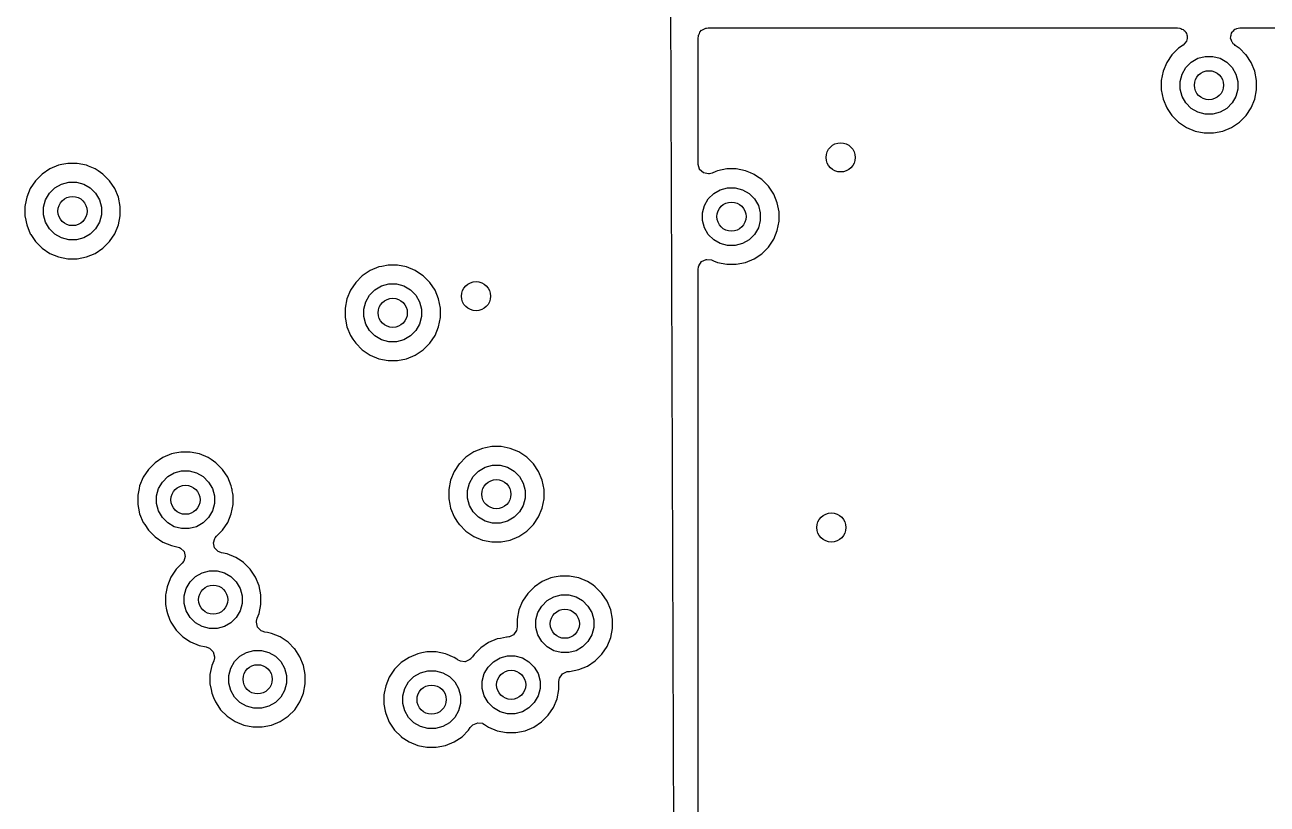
# Model space of a CAD drawing. Header units: inches. Extents: x 4.69 to 7.16, y -3.99 to -2.59.
# Drawn here: x 5.885 to 6.556, y -3.544 to -3.123 of the extents above; entities that cross this region are included whole.
import ezdxf

# ---------------------------------------------------------------- set-up
doc = ezdxf.new("R2010")
doc.units = ezdxf.units.IN
doc.header["$MEASUREMENT"] = 0
doc.layers.add('BLACK', color=250, linetype='CONTINUOUS')

msp = doc.modelspace()

# ---------------------------------------------------------------- linework, layer by layer
at = {"layer": 'BLACK', "linetype": 'CONTINUOUS'}
for p, q in [((6.234, -3.112), (6.23653, -3.783)), ((6.24976, -3.12808), (6.24996, -3.12739)), ((6.24996, -3.12739), (6.25089, -3.12633)), ((6.25089, -3.12633), (6.25094, -3.12628)), ((6.25089, -3.12633), (6.25089, -3.12633)), ((6.25094, -3.12628), (6.25314, -3.12518)), ((6.25314, -3.12518), (6.25344, -3.12511)), ((6.25344, -3.12511), (6.25449, -3.125)), ((6.25449, -3.125), (6.50795, -3.125)), ((6.50795, -3.125), (6.50935, -3.1252)), ((6.50935, -3.1252), (6.50978, -3.12533)), ((6.50978, -3.12533), (6.51038, -3.12571)), ((6.51038, -3.12571), (6.51106, -3.12592)), ((6.51106, -3.12592), (6.51153, -3.12645)), ((6.51153, -3.12645), (6.51213, -3.12684)), ((6.51213, -3.12684), (6.51243, -3.12749)), ((6.51243, -3.12749), (6.51289, -3.12803)), ((6.53717, -3.12787), (6.53762, -3.12736)), ((6.53762, -3.12736), (6.53778, -3.12694)), ((6.53778, -3.12694), (6.53841, -3.12649)), ((6.53841, -3.12649), (6.53903, -3.12579)), ((6.53903, -3.12579), (6.53912, -3.12574)), ((6.53912, -3.12574), (6.53963, -3.12559)), ((6.53963, -3.12559), (6.54004, -3.12529)), ((6.54004, -3.12529), (6.54086, -3.12524)), ((6.54086, -3.12524), (6.54172, -3.125)), ((6.54172, -3.125), (6.66533, -3.125)), ((6.249, -3.13067), (6.2492, -3.12928)), ((6.249, -3.19875), (6.249, -3.13067)), ((6.2492, -3.12928), (6.24927, -3.12903)), ((6.24927, -3.12903), (6.24938, -3.12868)), ((6.24938, -3.12868), (6.24976, -3.12808)), ((6.5111, -3.1343), (6.50857, -3.13598)), ((6.51286, -3.13223), (6.5111, -3.1343)), ((6.51289, -3.13215), (6.51286, -3.13223)), ((6.51289, -3.12803), (6.513, -3.12873)), ((6.51329, -3.13079), (6.51289, -3.13215)), ((6.51289, -3.13215), (6.51289, -3.13215)), ((6.51289, -3.13215), (6.51289, -3.13215)), ((6.513, -3.12873), (6.51329, -3.12938)), ((6.51329, -3.12938), (6.51319, -3.13009)), ((6.51319, -3.13009), (6.51329, -3.13079)), ((6.53672, -3.13063), (6.53684, -3.12987)), ((6.53725, -3.13185), (6.53672, -3.13063)), ((6.53678, -3.12955), (6.53698, -3.12903)), ((6.53684, -3.12987), (6.53678, -3.12955)), ((6.53698, -3.12903), (6.53717, -3.12787)), ((6.53734, -3.13229), (6.53725, -3.13185)), ((6.53755, -3.13269), (6.53734, -3.13229)), ((6.53767, -3.13282), (6.53755, -3.13269)), ((6.53784, -3.13319), (6.53767, -3.13282)), ((6.53813, -3.13354), (6.53784, -3.13319)), ((6.53839, -3.13383), (6.53813, -3.13354)), ((6.53879, -3.13405), (6.53839, -3.13383)), ((6.53918, -3.13448), (6.53879, -3.13405)), ((6.54141, -3.13598), (6.53918, -3.13448)), ((6.50498, -3.13957), (6.50216, -3.14379)), ((6.50499, -3.13957), (6.50498, -3.13957)), ((6.50498, -3.13957), (6.50498, -3.13957)), ((6.50857, -3.13599), (6.50499, -3.13957)), ((6.50857, -3.13598), (6.50857, -3.13599)), ((6.50857, -3.13599), (6.50857, -3.13599)), ((6.51897, -3.14145), (6.52294, -3.14039)), ((6.52294, -3.14039), (6.52706, -3.14039)), ((6.52706, -3.14039), (6.53103, -3.14145)), ((6.54143, -3.13598), (6.54141, -3.13598)), ((6.54143, -3.13599), (6.54143, -3.13598)), ((6.54501, -3.13957), (6.54143, -3.13599)), ((6.54143, -3.13599), (6.54143, -3.13599)), ((6.54143, -3.13599), (6.54143, -3.13599)), ((6.54502, -3.13957), (6.54501, -3.13957)), ((6.54501, -3.13957), (6.54501, -3.13957)), ((6.54501, -3.13957), (6.54501, -3.13957)), ((6.54784, -3.14379), (6.54502, -3.13957)), ((6.50216, -3.14379), (6.50022, -3.14848)), ((6.51045, -3.14997), (6.51251, -3.14641)), ((6.51251, -3.14641), (6.51541, -3.14351)), ((6.51541, -3.14351), (6.51897, -3.14145)), ((6.53103, -3.14145), (6.53459, -3.14351)), ((6.53459, -3.14351), (6.53749, -3.14641)), ((6.53749, -3.14641), (6.53955, -3.14997)), ((6.54978, -3.14848), (6.54784, -3.14379)), ((6.50022, -3.14848), (6.49923, -3.15346)), ((6.49923, -3.15346), (6.49923, -3.15854)), ((6.50939, -3.15394), (6.51045, -3.14997)), ((6.50939, -3.15806), (6.50939, -3.15394)), ((6.53955, -3.14997), (6.54061, -3.15394)), ((6.54061, -3.15394), (6.54061, -3.15806)), ((6.55077, -3.15346), (6.54978, -3.14848)), ((6.55077, -3.15854), (6.55077, -3.15346)), ((6.49923, -3.15854), (6.50022, -3.16352)), ((6.51045, -3.16203), (6.50939, -3.15806)), ((6.54061, -3.15806), (6.53955, -3.16203)), ((6.54978, -3.16352), (6.55077, -3.15854)), ((6.50022, -3.16352), (6.50022, -3.16352)), ((6.50022, -3.16352), (6.50216, -3.16821)), ((6.51251, -3.16559), (6.51045, -3.16203)), ((6.51541, -3.16849), (6.51251, -3.16559)), ((6.53749, -3.16559), (6.53459, -3.16849)), ((6.53955, -3.16203), (6.53749, -3.16559)), ((6.54784, -3.16821), (6.54978, -3.16352)), ((6.50216, -3.16821), (6.50274, -3.16907)), ((6.50274, -3.16907), (6.50274, -3.16907)), ((6.50274, -3.16907), (6.50274, -3.16907)), ((6.50274, -3.16907), (6.50498, -3.17243)), ((6.50498, -3.17243), (6.50498, -3.17243)), ((6.50498, -3.17243), (6.50499, -3.17243)), ((6.50499, -3.17243), (6.50499, -3.17243)), ((6.50499, -3.17243), (6.50857, -3.17601)), ((6.51897, -3.17055), (6.51541, -3.16849)), ((6.52294, -3.17161), (6.51897, -3.17055)), ((6.52706, -3.17161), (6.52294, -3.17161)), ((6.53103, -3.17055), (6.52706, -3.17161)), ((6.53459, -3.16849), (6.53103, -3.17055)), ((6.54143, -3.17602), (6.54502, -3.17243)), ((6.54502, -3.17243), (6.54784, -3.16821)), ((6.50857, -3.17601), (6.50857, -3.17601)), ((6.50857, -3.17601), (6.50857, -3.17601)), ((6.50857, -3.17601), (6.50857, -3.17602)), ((6.50857, -3.17602), (6.51279, -3.17884)), ((6.51279, -3.17884), (6.51748, -3.18078)), ((6.51748, -3.18078), (6.52246, -3.18177)), ((6.52754, -3.18177), (6.53252, -3.18078)), ((6.53252, -3.18078), (6.53721, -3.17884)), ((6.53721, -3.17884), (6.54143, -3.17602)), ((6.52246, -3.18177), (6.52246, -3.18177)), ((6.52246, -3.18177), (6.52754, -3.18177)), ((6.52754, -3.18177), (6.52754, -3.18177)), ((5.89879, -3.20116), (5.89457, -3.20399)), ((5.90348, -3.19922), (5.89879, -3.20116)), ((5.90517, -3.19889), (5.90348, -3.19922)), ((5.90348, -3.19922), (5.90348, -3.19922)), ((5.90348, -3.19922), (5.90348, -3.19922)), ((5.90846, -3.19823), (5.90517, -3.19889)), ((5.91354, -3.19823), (5.90846, -3.19823)), ((5.90846, -3.19823), (5.90846, -3.19823)), ((5.90846, -3.19823), (5.90846, -3.19823)), ((5.91852, -3.19922), (5.91354, -3.19823)), ((5.91354, -3.19823), (5.91354, -3.19823)), ((5.91354, -3.19823), (5.91354, -3.19823)), ((5.91967, -3.1997), (5.91852, -3.19922)), ((5.91852, -3.19922), (5.91852, -3.19922)), ((5.92321, -3.20116), (5.91967, -3.1997)), ((5.92479, -3.20222), (5.92321, -3.20116)), ((6.24969, -3.20128), (6.249, -3.19875)), ((6.2498, -3.20146), (6.24969, -3.20128)), ((6.25185, -3.20336), (6.2498, -3.20146)), ((6.2498, -3.20146), (6.2498, -3.20146)), ((6.26446, -3.20123), (6.25948, -3.20222)), ((6.26954, -3.20123), (6.26446, -3.20123)), ((6.26446, -3.20123), (6.26446, -3.20123)), ((6.26446, -3.20123), (6.26446, -3.20123)), ((6.27452, -3.20222), (6.26954, -3.20123)), ((6.26954, -3.20123), (6.26954, -3.20123)), ((6.26954, -3.20123), (6.26954, -3.20123)), ((5.89098, -3.20757), (5.88816, -3.21179)), ((5.89099, -3.20757), (5.89098, -3.20757)), ((5.89098, -3.20757), (5.89098, -3.20757)), ((5.89457, -3.20399), (5.89099, -3.20757)), ((5.89457, -3.20399), (5.89457, -3.20399)), ((5.89457, -3.20399), (5.89457, -3.20399)), ((5.90497, -3.20945), (5.90894, -3.20839)), ((5.90894, -3.20839), (5.91306, -3.20839)), ((5.91306, -3.20839), (5.91703, -3.20945)), ((5.92743, -3.20399), (5.92479, -3.20222)), ((5.92743, -3.20399), (5.92743, -3.20399)), ((5.93101, -3.20757), (5.92743, -3.20399)), ((5.92743, -3.20399), (5.92743, -3.20399)), ((5.92743, -3.20399), (5.92743, -3.20399)), ((5.93102, -3.20757), (5.93101, -3.20757)), ((5.93101, -3.20757), (5.93101, -3.20757)), ((5.93101, -3.20757), (5.93101, -3.20757)), ((5.93384, -3.21179), (5.93102, -3.20757)), ((6.2546, -3.20386), (6.25185, -3.20336)), ((6.25515, -3.2038), (6.2546, -3.20386)), ((6.25652, -3.20345), (6.25515, -3.2038)), ((6.25856, -3.20261), (6.25652, -3.20345)), ((6.25948, -3.20222), (6.25856, -3.20261)), ((6.25948, -3.20222), (6.25948, -3.20222)), ((6.25948, -3.20222), (6.25948, -3.20222)), ((6.27726, -3.20336), (6.27452, -3.20222)), ((6.27452, -3.20222), (6.27452, -3.20222)), ((6.27886, -3.20402), (6.27726, -3.20336)), ((6.27921, -3.20416), (6.27886, -3.20402)), ((6.2806, -3.2051), (6.27921, -3.20416)), ((6.28343, -3.20698), (6.2806, -3.2051)), ((6.2806, -3.2051), (6.2806, -3.2051)), ((6.28343, -3.20699), (6.28343, -3.20698)), ((6.28701, -3.21057), (6.28343, -3.20699)), ((6.28343, -3.20699), (6.28343, -3.20699)), ((6.28343, -3.20699), (6.28343, -3.20699)), ((5.88816, -3.21179), (5.88622, -3.21648)), ((5.89645, -3.21797), (5.89851, -3.21441)), ((5.89851, -3.21441), (5.90141, -3.21151)), ((5.90141, -3.21151), (5.90497, -3.20945)), ((5.91703, -3.20945), (5.92059, -3.21151)), ((5.92059, -3.21151), (5.92349, -3.21441)), ((5.92349, -3.21441), (5.92555, -3.21797)), ((5.93578, -3.21648), (5.93384, -3.21179)), ((6.25451, -3.21741), (6.25741, -3.21451)), ((6.25741, -3.21451), (6.26097, -3.21245)), ((6.26097, -3.21245), (6.26494, -3.21139)), ((6.26494, -3.21139), (6.26906, -3.21139)), ((6.26906, -3.21139), (6.27303, -3.21245)), ((6.27303, -3.21245), (6.27659, -3.21451)), ((6.27659, -3.21451), (6.27949, -3.21741)), ((6.28702, -3.21057), (6.28701, -3.21057)), ((6.28701, -3.21057), (6.28701, -3.21057)), ((6.28701, -3.21057), (6.28701, -3.21057)), ((6.28984, -3.21479), (6.28702, -3.21057)), ((6.29178, -3.21948), (6.28984, -3.21479)), ((5.88589, -3.21817), (5.88523, -3.22146)), ((5.88523, -3.22146), (5.88523, -3.22654)), ((5.88622, -3.21648), (5.88589, -3.21817)), ((5.88622, -3.21648), (5.88622, -3.21648)), ((5.88622, -3.21648), (5.88622, -3.21648)), ((5.89539, -3.22194), (5.89645, -3.21797)), ((5.92555, -3.21797), (5.92661, -3.22194)), ((5.93677, -3.22146), (5.93578, -3.21648)), ((5.93677, -3.22654), (5.93677, -3.22146)), ((6.25139, -3.22494), (6.25245, -3.22097)), ((6.25245, -3.22097), (6.25451, -3.21741)), ((6.27949, -3.21741), (6.28155, -3.22097)), ((6.28155, -3.22097), (6.28261, -3.22494)), ((6.29277, -3.22446), (6.29178, -3.21948)), ((5.88523, -3.22654), (5.88571, -3.22892)), ((5.89539, -3.22606), (5.89539, -3.22194)), ((5.89645, -3.23003), (5.89539, -3.22606)), ((5.92661, -3.22606), (5.92555, -3.23003)), ((5.92661, -3.22194), (5.92661, -3.22606)), ((5.93578, -3.23152), (5.93677, -3.22654)), ((6.25139, -3.22906), (6.25139, -3.22494)), ((6.28261, -3.22494), (6.28261, -3.22906)), ((6.29277, -3.22954), (6.29277, -3.22446)), ((5.88571, -3.22892), (5.88588, -3.22982)), ((5.88588, -3.22982), (5.88622, -3.23152)), ((5.88622, -3.23152), (5.88622, -3.23152)), ((5.88622, -3.23152), (5.88622, -3.23152)), ((5.88622, -3.23152), (5.88816, -3.23621)), ((5.89851, -3.23359), (5.89645, -3.23003)), ((5.90141, -3.23649), (5.89851, -3.23359)), ((5.92349, -3.23359), (5.92059, -3.23649)), ((5.92555, -3.23003), (5.92349, -3.23359)), ((5.93384, -3.23621), (5.93578, -3.23152)), ((6.25245, -3.23303), (6.25139, -3.22906)), ((6.25451, -3.23659), (6.25245, -3.23303)), ((6.28155, -3.23303), (6.27949, -3.23659)), ((6.28261, -3.22906), (6.28155, -3.23303)), ((6.28984, -3.23921), (6.29178, -3.23452)), ((6.29178, -3.23452), (6.29277, -3.22954)), ((5.88816, -3.23621), (5.88841, -3.23658)), ((5.88841, -3.23658), (5.88889, -3.23729)), ((5.88889, -3.23729), (5.88889, -3.23729)), ((5.88889, -3.23729), (5.88889, -3.23729)), ((5.88889, -3.23729), (5.89098, -3.24043)), ((5.89098, -3.24043), (5.89098, -3.24043)), ((5.89098, -3.24043), (5.89099, -3.24043)), ((5.89099, -3.24043), (5.89099, -3.24043)), ((5.89099, -3.24043), (5.89457, -3.24401)), ((5.90497, -3.23855), (5.90141, -3.23649)), ((5.90894, -3.23961), (5.90497, -3.23855)), ((5.91306, -3.23961), (5.90894, -3.23961)), ((5.91703, -3.23855), (5.91306, -3.23961)), ((5.92059, -3.23649), (5.91703, -3.23855)), ((5.92743, -3.24402), (5.93102, -3.24043)), ((5.93102, -3.24043), (5.93384, -3.23621)), ((6.25741, -3.23949), (6.25451, -3.23659)), ((6.26097, -3.24155), (6.25741, -3.23949)), ((6.26494, -3.24261), (6.26097, -3.24155)), ((6.27303, -3.24155), (6.26906, -3.24261)), ((6.27659, -3.23949), (6.27303, -3.24155)), ((6.27949, -3.23659), (6.27659, -3.23949)), ((6.28702, -3.24343), (6.28984, -3.23921)), ((5.89457, -3.24401), (5.89457, -3.24401)), ((5.89457, -3.24401), (5.89457, -3.24401)), ((5.89457, -3.24401), (5.89457, -3.24402)), ((5.89457, -3.24402), (5.89879, -3.24684)), ((5.89879, -3.24684), (5.90348, -3.24878)), ((5.91852, -3.24878), (5.92321, -3.24684)), ((5.92321, -3.24684), (5.92743, -3.24402)), ((6.26906, -3.24261), (6.26494, -3.24261)), ((6.27921, -3.24984), (6.28343, -3.24702)), ((6.28343, -3.24702), (6.28702, -3.24343)), ((5.90348, -3.24878), (5.90846, -3.24977)), ((5.90846, -3.24977), (5.90846, -3.24977)), ((5.90846, -3.24977), (5.91354, -3.24977)), ((5.91354, -3.24977), (5.91852, -3.24878)), ((5.91354, -3.24977), (5.91354, -3.24977)), ((6.07648, -3.25422), (6.07179, -3.25616)), ((6.07817, -3.25389), (6.07648, -3.25422)), ((6.07648, -3.25422), (6.07648, -3.25422)), ((6.07648, -3.25422), (6.07648, -3.25422)), ((6.08146, -3.25323), (6.07817, -3.25389)), ((6.08654, -3.25323), (6.08146, -3.25323)), ((6.08146, -3.25323), (6.08146, -3.25323)), ((6.08146, -3.25323), (6.08146, -3.25323)), ((6.09152, -3.25422), (6.08654, -3.25323)), ((6.08654, -3.25323), (6.08654, -3.25323)), ((6.08654, -3.25323), (6.08654, -3.25323)), ((6.09621, -3.25616), (6.09152, -3.25422)), ((6.09152, -3.25422), (6.09152, -3.25422)), ((6.09152, -3.25422), (6.09152, -3.25422)), ((6.249, -3.25557), (6.2492, -3.25417)), ((6.2492, -3.25417), (6.24936, -3.25364)), ((6.24936, -3.25364), (6.25087, -3.25129)), ((6.25087, -3.25129), (6.25341, -3.25013)), ((6.25341, -3.25013), (6.25362, -3.2501)), ((6.25362, -3.2501), (6.25622, -3.25043)), ((6.25622, -3.25043), (6.25726, -3.25086)), ((6.25726, -3.25086), (6.25948, -3.25178)), ((6.25948, -3.25178), (6.26446, -3.25277)), ((6.26446, -3.25277), (6.26446, -3.25277)), ((6.26446, -3.25277), (6.26954, -3.25277)), ((6.26954, -3.25277), (6.27452, -3.25178)), ((6.26954, -3.25277), (6.26954, -3.25277)), ((6.27452, -3.25178), (6.27921, -3.24984)), ((6.06757, -3.25899), (6.06399, -3.26257)), ((6.07179, -3.25616), (6.06757, -3.25899)), ((6.06757, -3.25899), (6.06757, -3.25899)), ((6.06757, -3.25899), (6.06757, -3.25899)), ((6.09903, -3.25805), (6.09621, -3.25616)), ((6.10043, -3.25899), (6.09903, -3.25805)), ((6.10043, -3.25899), (6.10043, -3.25899)), ((6.10401, -3.26257), (6.10043, -3.25899)), ((6.10043, -3.25899), (6.10043, -3.25899)), ((6.10043, -3.25899), (6.10043, -3.25899)), ((6.249, -3.75451), (6.249, -3.25557)), ((6.06116, -3.26679), (6.05922, -3.27148)), ((6.06398, -3.26257), (6.06116, -3.26679)), ((6.06399, -3.26257), (6.06398, -3.26257)), ((6.06399, -3.26257), (6.06399, -3.26257)), ((6.07151, -3.26941), (6.07441, -3.26651)), ((6.07441, -3.26651), (6.07797, -3.26445)), ((6.07797, -3.26445), (6.08194, -3.26339)), ((6.08194, -3.26339), (6.08606, -3.26339)), ((6.08606, -3.26339), (6.09003, -3.26445)), ((6.09003, -3.26445), (6.09359, -3.26651)), ((6.09359, -3.26651), (6.09649, -3.26941)), ((6.10402, -3.26257), (6.10401, -3.26257)), ((6.10401, -3.26257), (6.10401, -3.26257)), ((6.10401, -3.26257), (6.10401, -3.26257)), ((6.10684, -3.26679), (6.10402, -3.26257)), ((6.10878, -3.27148), (6.10684, -3.26679)), ((6.05922, -3.27148), (6.05823, -3.27646)), ((6.06839, -3.27694), (6.06945, -3.27297)), ((6.06945, -3.27297), (6.07151, -3.26941)), ((6.09649, -3.26941), (6.09855, -3.27297)), ((6.09855, -3.27297), (6.09961, -3.27694)), ((6.10977, -3.27646), (6.10878, -3.27148)), ((6.05823, -3.27646), (6.05823, -3.28154)), ((6.05823, -3.28154), (6.05841, -3.28241)), ((6.06839, -3.28106), (6.06839, -3.27694)), ((6.06945, -3.28503), (6.06839, -3.28106)), ((6.09961, -3.28106), (6.09855, -3.28503)), ((6.09961, -3.27694), (6.09961, -3.28106)), ((6.10878, -3.28652), (6.10977, -3.28154)), ((6.10977, -3.28154), (6.10977, -3.27646)), ((6.05841, -3.28241), (6.05922, -3.28652)), ((6.05922, -3.28652), (6.06116, -3.29121)), ((6.07151, -3.28859), (6.06945, -3.28503)), ((6.07441, -3.29149), (6.07151, -3.28859)), ((6.09649, -3.28859), (6.09359, -3.29149)), ((6.09855, -3.28503), (6.09649, -3.28859)), ((6.10684, -3.29121), (6.10878, -3.28652)), ((6.06116, -3.29121), (6.06252, -3.29323)), ((6.06252, -3.29323), (6.06398, -3.29543)), ((6.06398, -3.29543), (6.06399, -3.29543)), ((6.06399, -3.29543), (6.06399, -3.29543)), ((6.06399, -3.29543), (6.06399, -3.29543)), ((6.06399, -3.29543), (6.06757, -3.29901)), ((6.07797, -3.29355), (6.07441, -3.29149)), ((6.08194, -3.29461), (6.07797, -3.29355)), ((6.08606, -3.29461), (6.08194, -3.29461)), ((6.09003, -3.29355), (6.08606, -3.29461)), ((6.09359, -3.29149), (6.09003, -3.29355)), ((6.10043, -3.29902), (6.10402, -3.29543)), ((6.10402, -3.29543), (6.10684, -3.29121)), ((6.06757, -3.29901), (6.06757, -3.29901)), ((6.06757, -3.29901), (6.06757, -3.29901)), ((6.06757, -3.29901), (6.06757, -3.29902)), ((6.06757, -3.29902), (6.07179, -3.30184)), ((6.07179, -3.30184), (6.07648, -3.30378)), ((6.09152, -3.30378), (6.09621, -3.30184)), ((6.09621, -3.30184), (6.10043, -3.29902)), ((6.07648, -3.30378), (6.08146, -3.30477)), ((6.08146, -3.30477), (6.08146, -3.30477)), ((6.08146, -3.30477), (6.08654, -3.30477)), ((6.08654, -3.30477), (6.09152, -3.30378)), ((6.08654, -3.30477), (6.08654, -3.30477)), ((5.9645, -3.35522), (5.95981, -3.35716)), ((5.96618, -3.35489), (5.9645, -3.35522)), ((5.9645, -3.35522), (5.9645, -3.35522)), ((5.9645, -3.35522), (5.9645, -3.35522)), ((5.96947, -3.35423), (5.96618, -3.35489)), ((5.97455, -3.35423), (5.96947, -3.35423)), ((5.96947, -3.35423), (5.96947, -3.35423)), ((5.96947, -3.35423), (5.96947, -3.35423)), ((5.97953, -3.35522), (5.97455, -3.35423)), ((5.97455, -3.35423), (5.97455, -3.35423)), ((5.97455, -3.35423), (5.97455, -3.35423)), ((5.98422, -3.35716), (5.97953, -3.35522)), ((5.97953, -3.35522), (5.97953, -3.35522)), ((5.97953, -3.35522), (5.97953, -3.35522)), ((6.12779, -3.35417), (6.12357, -3.35699)), ((6.13248, -3.35222), (6.12779, -3.35417)), ((6.13417, -3.35189), (6.13248, -3.35222)), ((6.13248, -3.35222), (6.13248, -3.35222)), ((6.13248, -3.35222), (6.13248, -3.35222)), ((6.13746, -3.35123), (6.13417, -3.35189)), ((6.14254, -3.35123), (6.13746, -3.35123)), ((6.13746, -3.35123), (6.13746, -3.35123)), ((6.13746, -3.35123), (6.13746, -3.35123)), ((6.14752, -3.35222), (6.14254, -3.35123)), ((6.14254, -3.35123), (6.14254, -3.35123)), ((6.14254, -3.35123), (6.14254, -3.35123)), ((6.15221, -3.35417), (6.14752, -3.35222)), ((6.14752, -3.35222), (6.14752, -3.35222)), ((6.14752, -3.35222), (6.14752, -3.35222)), ((6.15379, -3.35522), (6.15221, -3.35417)), ((6.15643, -3.35699), (6.15379, -3.35522)), ((5.95558, -3.35999), (5.952, -3.36357)), ((5.95559, -3.35999), (5.95558, -3.35999)), ((5.95981, -3.35716), (5.95559, -3.35999)), ((5.95559, -3.35999), (5.95559, -3.35999)), ((5.9859, -3.35829), (5.98422, -3.35716)), ((5.98844, -3.35999), (5.9859, -3.35829)), ((5.98844, -3.35999), (5.98844, -3.35999)), ((5.99203, -3.36357), (5.98844, -3.35999)), ((5.98844, -3.35999), (5.98844, -3.35999)), ((5.98844, -3.35999), (5.98844, -3.35999)), ((6.11998, -3.36057), (6.11716, -3.36479)), ((6.11999, -3.36057), (6.11998, -3.36057)), ((6.11998, -3.36057), (6.11998, -3.36057)), ((6.12357, -3.35699), (6.11999, -3.36057)), ((6.12357, -3.35699), (6.12357, -3.35699)), ((6.12357, -3.35699), (6.12357, -3.35699)), ((6.13041, -3.36451), (6.13397, -3.36245)), ((6.13397, -3.36245), (6.13794, -3.36139)), ((6.13794, -3.36139), (6.14206, -3.36139)), ((6.14206, -3.36139), (6.14603, -3.36245)), ((6.14603, -3.36245), (6.14959, -3.36451)), ((6.15643, -3.35699), (6.15643, -3.35699)), ((6.16001, -3.36057), (6.15643, -3.35699)), ((6.15643, -3.35699), (6.15643, -3.35699)), ((6.15643, -3.35699), (6.15643, -3.35699)), ((6.16002, -3.36057), (6.16001, -3.36057)), ((6.16001, -3.36057), (6.16001, -3.36057)), ((6.16001, -3.36057), (6.16001, -3.36057)), ((6.16284, -3.36479), (6.16002, -3.36057)), ((5.94918, -3.36779), (5.94723, -3.37248)), ((5.952, -3.36357), (5.94918, -3.36779)), ((5.952, -3.36357), (5.952, -3.36357)), ((5.952, -3.36357), (5.952, -3.36357)), ((5.95952, -3.37041), (5.96242, -3.36751)), ((5.96242, -3.36751), (5.96599, -3.36545)), ((5.96599, -3.36545), (5.96996, -3.36439)), ((5.96996, -3.36439), (5.97407, -3.36439)), ((5.97407, -3.36439), (5.97804, -3.36545)), ((5.97804, -3.36545), (5.9816, -3.36751)), ((5.9816, -3.36751), (5.98451, -3.37041)), ((5.99485, -3.36779), (5.99203, -3.36357)), ((5.99203, -3.36357), (5.99203, -3.36357)), ((5.99203, -3.36357), (5.99203, -3.36357)), ((5.99203, -3.36357), (5.99203, -3.36357)), ((5.99679, -3.37248), (5.99485, -3.36779)), ((6.11522, -3.36948), (6.11423, -3.37446)), ((6.11716, -3.36479), (6.11522, -3.36948)), ((6.12545, -3.37097), (6.12751, -3.36741)), ((6.12751, -3.36741), (6.13041, -3.36451)), ((6.14959, -3.36451), (6.15249, -3.36741)), ((6.15249, -3.36741), (6.15455, -3.37097)), ((6.16478, -3.36948), (6.16284, -3.36479)), ((6.16577, -3.37446), (6.16478, -3.36948)), ((5.94693, -3.374), (5.94624, -3.37746)), ((5.94723, -3.37248), (5.94693, -3.374)), ((5.94723, -3.37248), (5.94723, -3.37248)), ((5.94723, -3.37248), (5.94723, -3.37248)), ((5.9564, -3.37794), (5.95746, -3.37397)), ((5.95746, -3.37397), (5.95952, -3.37041)), ((5.98451, -3.37041), (5.98656, -3.37397)), ((5.98656, -3.37397), (5.98763, -3.37794)), ((5.99709, -3.374), (5.99679, -3.37248)), ((5.99718, -3.37446), (5.99709, -3.374)), ((5.9972, -3.37455), (5.99718, -3.37446)), ((5.99729, -3.37498), (5.9972, -3.37455)), ((5.9972, -3.37455), (5.9972, -3.37455)), ((5.99729, -3.37499), (5.99729, -3.37498)), ((5.99733, -3.37519), (5.99729, -3.37499)), ((5.99762, -3.37665), (5.99733, -3.37519)), ((5.99733, -3.37519), (5.99733, -3.37519)), ((6.11423, -3.37446), (6.11423, -3.37954)), ((6.12439, -3.37494), (6.12545, -3.37097)), ((6.12439, -3.37906), (6.12439, -3.37494)), ((6.15455, -3.37097), (6.15561, -3.37494)), ((6.15561, -3.37494), (6.15561, -3.37906)), ((6.16577, -3.37954), (6.16577, -3.37446)), ((5.94624, -3.37746), (5.94624, -3.38254)), ((5.94624, -3.38254), (5.94664, -3.38452)), ((5.9564, -3.38206), (5.9564, -3.37794)), ((5.95746, -3.38603), (5.9564, -3.38206)), ((5.98763, -3.38206), (5.98656, -3.38603)), ((5.98763, -3.37794), (5.98763, -3.38206)), ((5.99679, -3.38752), (5.99778, -3.38254)), ((5.99778, -3.37746), (5.99762, -3.37665)), ((5.99778, -3.38254), (5.99778, -3.37746)), ((6.11423, -3.37954), (6.1148, -3.38241)), ((6.1148, -3.38241), (6.11502, -3.38348)), ((6.12545, -3.38303), (6.12439, -3.37906)), ((6.15561, -3.37906), (6.15455, -3.38303)), ((6.16478, -3.38452), (6.16577, -3.37954)), ((5.94664, -3.38452), (5.94723, -3.38752)), ((5.94723, -3.38752), (5.94918, -3.39221)), ((5.95952, -3.38959), (5.95746, -3.38603)), ((5.96242, -3.39249), (5.95952, -3.38959)), ((5.98451, -3.38959), (5.9816, -3.39249)), ((5.98656, -3.38603), (5.98451, -3.38959)), ((5.99485, -3.39221), (5.99679, -3.38752)), ((6.11502, -3.38348), (6.11522, -3.38452)), ((6.11522, -3.38452), (6.11522, -3.38452)), ((6.11522, -3.38452), (6.11522, -3.38452)), ((6.11522, -3.38452), (6.11716, -3.38921)), ((6.11716, -3.38921), (6.1187, -3.3915)), ((6.12751, -3.38659), (6.12545, -3.38303)), ((6.13041, -3.38949), (6.12751, -3.38659)), ((6.13397, -3.39155), (6.13041, -3.38949)), ((6.14959, -3.38949), (6.14603, -3.39155)), ((6.15249, -3.38659), (6.14959, -3.38949)), ((6.15455, -3.38303), (6.15249, -3.38659)), ((6.16002, -3.39343), (6.16284, -3.38921)), ((6.16284, -3.38921), (6.16478, -3.38452)), ((5.94918, -3.39221), (5.94999, -3.39343)), ((5.94999, -3.39343), (5.952, -3.39643)), ((5.96599, -3.39455), (5.96242, -3.39249)), ((5.96996, -3.39561), (5.96599, -3.39455)), ((5.97407, -3.39561), (5.96996, -3.39561)), ((5.97804, -3.39455), (5.97407, -3.39561)), ((5.9816, -3.39249), (5.97804, -3.39455)), ((5.99203, -3.39643), (5.99485, -3.39221)), ((6.1187, -3.3915), (6.11998, -3.39343)), ((6.11998, -3.39343), (6.11998, -3.39343)), ((6.11998, -3.39343), (6.11999, -3.39343)), ((6.11999, -3.39343), (6.12357, -3.39701)), ((6.13794, -3.39261), (6.13397, -3.39155)), ((6.14206, -3.39261), (6.13794, -3.39261)), ((6.14603, -3.39155), (6.14206, -3.39261)), ((6.15643, -3.39702), (6.16002, -3.39343)), ((5.952, -3.39643), (5.952, -3.39643)), ((5.952, -3.39643), (5.952, -3.39643)), ((5.952, -3.39643), (5.952, -3.39643)), ((5.952, -3.39643), (5.95558, -3.40001)), ((5.95558, -3.40001), (5.95559, -3.40001)), ((5.95559, -3.40001), (5.95559, -3.40001)), ((5.95559, -3.40001), (5.95559, -3.40002)), ((5.95559, -3.40002), (5.95981, -3.40284)), ((5.95981, -3.40284), (5.9645, -3.40478)), ((5.9871, -3.40325), (5.98786, -3.40087)), ((5.98786, -3.40087), (5.98803, -3.40059)), ((5.98803, -3.40059), (5.98872, -3.39973)), ((5.98872, -3.39973), (5.99203, -3.39643)), ((6.12357, -3.39701), (6.12357, -3.39701)), ((6.12357, -3.39701), (6.12357, -3.39701)), ((6.12357, -3.39701), (6.12357, -3.39702)), ((6.12357, -3.39702), (6.12779, -3.39984)), ((6.12779, -3.39984), (6.13248, -3.40178)), ((6.13248, -3.40178), (6.13746, -3.40277)), ((6.13746, -3.40277), (6.13746, -3.40277)), ((6.13746, -3.40277), (6.14254, -3.40277)), ((6.14254, -3.40277), (6.14752, -3.40178)), ((6.14254, -3.40277), (6.14254, -3.40277)), ((6.14752, -3.40178), (6.15221, -3.39984)), ((6.15221, -3.39984), (6.15643, -3.39702)), ((5.9645, -3.40478), (5.96744, -3.40536)), ((5.96744, -3.40536), (5.96878, -3.40583)), ((5.96878, -3.40583), (5.96926, -3.40609)), ((5.96926, -3.40609), (5.97127, -3.40803)), ((5.97127, -3.40803), (5.97191, -3.41075)), ((5.98774, -3.40597), (5.9871, -3.40325)), ((5.98975, -3.40791), (5.98774, -3.40597)), ((5.99024, -3.40817), (5.98975, -3.40791)), ((5.99157, -3.40864), (5.99024, -3.40817)), ((5.99452, -3.40922), (5.99157, -3.40864)), ((5.99157, -3.40864), (5.99157, -3.40864)), ((5.99157, -3.40864), (5.99157, -3.40864)), ((5.99157, -3.40864), (5.99157, -3.40864)), ((5.99453, -3.40923), (5.99452, -3.40922)), ((5.99452, -3.40922), (5.99452, -3.40922)), ((5.99921, -3.41116), (5.99453, -3.40923)), ((5.97029, -3.41427), (5.96698, -3.41757)), ((5.97098, -3.41341), (5.97029, -3.41427)), ((5.97116, -3.41313), (5.97098, -3.41341)), ((5.97191, -3.41075), (5.97116, -3.41313)), ((6.00203, -3.41305), (5.99921, -3.41116)), ((6.00343, -3.41398), (6.00203, -3.41305)), ((6.00343, -3.41399), (6.00343, -3.41398)), ((6.00701, -3.41757), (6.00343, -3.41399)), ((6.00343, -3.41399), (6.00343, -3.41399)), ((6.00343, -3.41399), (6.00343, -3.41399)), ((5.96416, -3.42179), (5.96222, -3.42648)), ((5.96698, -3.41757), (5.96416, -3.42179)), ((5.97451, -3.42441), (5.97741, -3.42151)), ((5.97741, -3.42151), (5.98097, -3.41945)), ((5.98097, -3.41945), (5.98494, -3.41839)), ((5.98494, -3.41839), (5.98906, -3.41839)), ((5.98906, -3.41839), (5.99303, -3.41945)), ((5.99303, -3.41945), (5.99659, -3.42151)), ((5.99659, -3.42151), (5.99949, -3.42441)), ((6.00702, -3.41757), (6.00701, -3.41757)), ((6.00701, -3.41757), (6.00701, -3.41757)), ((6.00701, -3.41757), (6.00701, -3.41757)), ((6.00984, -3.42179), (6.00702, -3.41757)), ((6.01178, -3.42648), (6.00984, -3.42179)), ((6.16948, -3.42222), (6.16479, -3.42416)), ((6.17117, -3.42189), (6.16948, -3.42222)), ((6.16948, -3.42222), (6.16948, -3.42222)), ((6.16948, -3.42222), (6.16948, -3.42222)), ((6.17446, -3.42123), (6.17117, -3.42189)), ((6.17954, -3.42123), (6.17446, -3.42123)), ((6.17446, -3.42123), (6.17446, -3.42123)), ((6.17446, -3.42123), (6.17446, -3.42123)), ((6.18236, -3.42179), (6.17954, -3.42123)), ((6.17954, -3.42123), (6.17954, -3.42123)), ((6.17954, -3.42123), (6.17954, -3.42123)), ((6.18452, -3.42222), (6.18236, -3.42179)), ((6.18236, -3.42179), (6.18236, -3.42179)), ((6.18921, -3.42416), (6.18452, -3.42222)), ((5.96212, -3.42699), (5.96141, -3.43057)), ((5.96222, -3.42648), (5.96212, -3.42699)), ((5.96222, -3.42648), (5.96222, -3.42648)), ((5.96222, -3.42648), (5.96222, -3.42648)), ((5.97139, -3.43194), (5.97245, -3.42797)), ((5.97245, -3.42797), (5.97451, -3.42441)), ((5.99949, -3.42441), (6.00155, -3.42797)), ((6.00155, -3.42797), (6.00261, -3.43194)), ((6.01277, -3.43146), (6.01178, -3.42648)), ((6.16057, -3.42699), (6.15699, -3.43057)), ((6.16479, -3.42416), (6.16057, -3.42699)), ((6.16057, -3.42699), (6.16057, -3.42699)), ((6.16057, -3.42699), (6.16057, -3.42699)), ((6.19203, -3.42605), (6.18921, -3.42416)), ((6.19343, -3.42699), (6.19203, -3.42605)), ((6.19343, -3.42699), (6.19343, -3.42699)), ((6.19701, -3.43057), (6.19343, -3.42699)), ((6.19343, -3.42699), (6.19343, -3.42699)), ((6.19343, -3.42699), (6.19343, -3.42699)), ((5.96141, -3.43057), (5.96123, -3.43146)), ((5.96123, -3.43146), (5.96123, -3.43654)), ((5.96123, -3.43654), (5.96182, -3.43948)), ((5.97139, -3.43606), (5.97139, -3.43194)), ((5.97245, -3.44003), (5.97139, -3.43606)), ((6.00261, -3.43606), (6.00155, -3.44003)), ((6.00261, -3.43194), (6.00261, -3.43606)), ((6.01178, -3.44152), (6.01277, -3.43654)), ((6.01277, -3.43654), (6.01277, -3.43146)), ((6.15416, -3.43479), (6.15222, -3.43948)), ((6.15698, -3.43057), (6.15416, -3.43479)), ((6.15699, -3.43057), (6.15698, -3.43057)), ((6.15698, -3.43057), (6.15698, -3.43057)), ((6.16451, -3.43741), (6.16741, -3.43451)), ((6.16741, -3.43451), (6.17097, -3.43245)), ((6.17097, -3.43245), (6.17494, -3.43139)), ((6.17494, -3.43139), (6.17906, -3.43139)), ((6.17906, -3.43139), (6.18303, -3.43245)), ((6.18303, -3.43245), (6.18659, -3.43451)), ((6.18659, -3.43451), (6.18949, -3.43741)), ((6.19702, -3.43057), (6.19701, -3.43057)), ((6.19701, -3.43057), (6.19701, -3.43057)), ((6.19701, -3.43057), (6.19701, -3.43057)), ((6.19984, -3.43479), (6.19702, -3.43057)), ((6.20178, -3.43948), (6.19984, -3.43479)), ((5.96182, -3.43948), (5.96222, -3.44152)), ((5.96222, -3.44152), (5.96344, -3.44446)), ((5.97451, -3.44359), (5.97245, -3.44003)), ((6.00155, -3.44003), (5.99949, -3.44359)), ((6.01074, -3.44403), (6.01178, -3.44152)), ((6.15222, -3.43948), (6.15123, -3.44446)), ((6.16139, -3.44494), (6.16245, -3.44097)), ((6.16245, -3.44097), (6.16451, -3.43741)), ((6.18949, -3.43741), (6.19155, -3.44097)), ((6.19155, -3.44097), (6.19261, -3.44494)), ((6.20277, -3.44446), (6.20178, -3.43948)), ((5.96344, -3.44446), (5.96416, -3.44621)), ((5.96416, -3.44621), (5.96481, -3.44716)), ((5.96481, -3.44716), (5.96481, -3.44716)), ((5.96481, -3.44716), (5.96481, -3.44716)), ((5.96481, -3.44716), (5.96698, -3.45043)), ((5.97741, -3.44649), (5.97451, -3.44359)), ((5.98097, -3.44855), (5.97741, -3.44649)), ((5.98494, -3.44961), (5.98097, -3.44855)), ((5.98906, -3.44961), (5.98494, -3.44961)), ((5.99303, -3.44855), (5.98906, -3.44961)), ((5.99659, -3.44649), (5.99303, -3.44855)), ((5.99949, -3.44359), (5.99659, -3.44649)), ((6.01034, -3.4461), (6.01037, -3.44566)), ((6.01099, -3.44882), (6.01034, -3.4461)), ((6.01037, -3.44566), (6.01074, -3.44403)), ((6.013, -3.45076), (6.01099, -3.44882)), ((6.15103, -3.44996), (6.15086, -3.45056)), ((6.15123, -3.44856), (6.15103, -3.44996)), ((6.15123, -3.44446), (6.15123, -3.44856)), ((6.15123, -3.44856), (6.15123, -3.44856)), ((6.15123, -3.44856), (6.15123, -3.44856)), ((6.16139, -3.44906), (6.16139, -3.44494)), ((6.16245, -3.45303), (6.16139, -3.44906)), ((6.19261, -3.44906), (6.19155, -3.45303)), ((6.19261, -3.44494), (6.19261, -3.44906)), ((6.20178, -3.45452), (6.20277, -3.44954)), ((6.20277, -3.44954), (6.20277, -3.44446)), ((5.96698, -3.45043), (5.96699, -3.45043)), ((5.96699, -3.45043), (5.96699, -3.45043)), ((5.96699, -3.45043), (5.96699, -3.45043)), ((5.96699, -3.45043), (5.97057, -3.45401)), ((5.97057, -3.45401), (5.97057, -3.45401)), ((5.97057, -3.45401), (5.97057, -3.45401)), ((5.97057, -3.45401), (5.97057, -3.45402)), ((5.97057, -3.45402), (5.97479, -3.45684)), ((6.01349, -3.45102), (6.013, -3.45076)), ((6.01482, -3.45149), (6.01349, -3.45102)), ((6.01626, -3.45177), (6.01482, -3.45149)), ((6.01852, -3.45222), (6.01626, -3.45177)), ((6.02321, -3.45416), (6.01852, -3.45222)), ((6.02479, -3.45522), (6.02321, -3.45416)), ((6.02743, -3.45698), (6.02479, -3.45522)), ((6.14048, -3.45522), (6.13579, -3.45716)), ((6.14217, -3.45489), (6.14048, -3.45522)), ((6.14048, -3.45522), (6.14048, -3.45522)), ((6.14048, -3.45522), (6.14048, -3.45522)), ((6.14546, -3.45423), (6.14217, -3.45489)), ((6.14574, -3.45423), (6.14546, -3.45423)), ((6.14679, -3.45412), (6.14574, -3.45423)), ((6.1471, -3.45405), (6.14679, -3.45412)), ((6.14929, -3.45296), (6.1471, -3.45405)), ((6.14934, -3.45291), (6.14929, -3.45296)), ((6.15086, -3.45056), (6.14934, -3.45291)), ((6.14934, -3.45291), (6.14934, -3.45291)), ((6.16451, -3.45659), (6.16245, -3.45303)), ((6.16741, -3.45949), (6.16451, -3.45659)), ((6.18949, -3.45659), (6.18659, -3.45949)), ((6.19155, -3.45303), (6.18949, -3.45659)), ((6.19984, -3.45921), (6.20178, -3.45452)), ((5.97479, -3.45684), (5.97948, -3.45878)), ((5.97948, -3.45878), (5.98318, -3.45951)), ((5.98318, -3.45951), (5.98451, -3.45998)), ((5.98451, -3.45998), (5.985, -3.46024)), ((5.985, -3.46024), (5.98701, -3.46218)), ((5.98701, -3.46218), (5.98766, -3.4649)), ((6.00141, -3.46451), (6.00497, -3.46245)), ((6.00497, -3.46245), (6.00894, -3.46139)), ((6.00894, -3.46139), (6.01306, -3.46139)), ((6.01306, -3.46139), (6.01703, -3.46245)), ((6.01703, -3.46245), (6.02059, -3.46451)), ((6.02743, -3.45699), (6.02743, -3.45698)), ((6.03101, -3.46057), (6.02743, -3.45699)), ((6.02743, -3.45699), (6.02743, -3.45699)), ((6.02743, -3.45699), (6.02743, -3.45699)), ((6.03102, -3.46057), (6.03101, -3.46057)), ((6.03101, -3.46057), (6.03101, -3.46057)), ((6.03101, -3.46057), (6.03101, -3.46057)), ((6.03384, -3.46479), (6.03102, -3.46057)), ((6.09748, -3.46322), (6.09279, -3.46516)), ((6.09965, -3.46279), (6.09748, -3.46322)), ((6.09748, -3.46322), (6.09748, -3.46322)), ((6.09748, -3.46322), (6.09748, -3.46322)), ((6.10246, -3.46223), (6.09965, -3.46279)), ((6.10754, -3.46223), (6.10246, -3.46223)), ((6.10246, -3.46223), (6.10246, -3.46223)), ((6.10246, -3.46223), (6.10246, -3.46223)), ((6.11252, -3.46322), (6.10754, -3.46223)), ((6.10754, -3.46223), (6.10754, -3.46223)), ((6.10754, -3.46223), (6.10754, -3.46223)), ((6.11336, -3.46357), (6.11252, -3.46322)), ((6.11252, -3.46322), (6.11252, -3.46322)), ((6.13157, -3.45999), (6.12799, -3.46357)), ((6.13579, -3.45716), (6.13157, -3.45999)), ((6.13157, -3.45999), (6.13157, -3.45999)), ((6.13157, -3.45999), (6.13157, -3.45999)), ((6.17097, -3.46155), (6.16741, -3.45949)), ((6.17494, -3.46261), (6.17097, -3.46155)), ((6.17906, -3.46261), (6.17494, -3.46261)), ((6.18303, -3.46155), (6.17906, -3.46261)), ((6.18659, -3.45949), (6.18303, -3.46155)), ((6.19343, -3.46702), (6.19702, -3.46343)), ((6.19702, -3.46343), (6.19984, -3.45921)), ((5.98622, -3.46948), (5.98523, -3.47446)), ((5.98726, -3.46697), (5.98622, -3.46948)), ((5.98622, -3.46948), (5.98622, -3.46948)), ((5.98622, -3.46948), (5.98622, -3.46948)), ((5.98763, -3.46534), (5.98726, -3.46697)), ((5.98766, -3.4649), (5.98763, -3.46534)), ((5.98766, -3.4649), (5.98766, -3.4649)), ((5.99645, -3.47097), (5.99851, -3.46741)), ((5.99851, -3.46741), (6.00141, -3.46451)), ((6.02059, -3.46451), (6.02349, -3.46741)), ((6.02349, -3.46741), (6.02555, -3.47097)), ((6.03578, -3.46948), (6.03384, -3.46479)), ((6.03677, -3.47446), (6.03578, -3.46948)), ((6.08857, -3.46799), (6.08499, -3.47157)), ((6.09279, -3.46516), (6.08857, -3.46799)), ((6.08857, -3.46799), (6.08857, -3.46799)), ((6.08857, -3.46799), (6.08857, -3.46799)), ((6.11631, -3.46479), (6.11336, -3.46357)), ((6.11721, -3.46516), (6.11631, -3.46479)), ((6.11871, -3.46617), (6.11721, -3.46516)), ((6.11903, -3.46639), (6.11871, -3.46617)), ((6.11871, -3.46617), (6.11871, -3.46617)), ((6.11935, -3.4666), (6.11903, -3.46639)), ((6.12029, -3.46709), (6.11935, -3.4666)), ((6.12058, -3.46721), (6.12029, -3.46709)), ((6.12302, -3.46751), (6.12058, -3.46721)), ((6.12309, -3.4675), (6.12302, -3.46751)), ((6.12565, -3.46639), (6.12309, -3.4675)), ((6.12309, -3.4675), (6.12309, -3.4675)), ((6.12613, -3.46599), (6.12565, -3.46639)), ((6.12646, -3.46563), (6.12613, -3.46599)), ((6.12707, -3.46494), (6.12646, -3.46563)), ((6.12798, -3.46357), (6.12707, -3.46494)), ((6.12799, -3.46357), (6.12798, -3.46357)), ((6.13551, -3.47041), (6.13841, -3.46751)), ((6.13841, -3.46751), (6.14197, -3.46545)), ((6.14197, -3.46545), (6.14594, -3.46439)), ((6.14594, -3.46439), (6.15006, -3.46439)), ((6.15006, -3.46439), (6.15403, -3.46545)), ((6.15403, -3.46545), (6.15759, -3.46751)), ((6.15759, -3.46751), (6.16049, -3.47041)), ((6.18452, -3.47178), (6.18921, -3.46984)), ((6.18921, -3.46984), (6.19343, -3.46702)), ((5.98523, -3.47446), (5.98523, -3.47954)), ((5.99539, -3.47494), (5.99645, -3.47097)), ((5.99539, -3.47906), (5.99539, -3.47494)), ((6.02555, -3.47097), (6.02661, -3.47494)), ((6.02661, -3.47494), (6.02661, -3.47906)), ((6.03677, -3.47954), (6.03677, -3.47446)), ((6.08216, -3.47579), (6.08022, -3.48048)), ((6.08498, -3.47157), (6.08216, -3.47579)), ((6.08499, -3.47157), (6.08498, -3.47157)), ((6.08498, -3.47157), (6.08498, -3.47157)), ((6.09251, -3.47841), (6.09541, -3.47551)), ((6.09541, -3.47551), (6.09897, -3.47345)), ((6.09897, -3.47345), (6.10294, -3.47239)), ((6.10294, -3.47239), (6.10706, -3.47239)), ((6.10706, -3.47239), (6.11103, -3.47345)), ((6.11103, -3.47345), (6.11459, -3.47551)), ((6.11459, -3.47551), (6.11749, -3.47841)), ((6.13239, -3.47794), (6.13345, -3.47397)), ((6.13345, -3.47397), (6.13551, -3.47041)), ((6.16049, -3.47041), (6.16255, -3.47397)), ((6.16255, -3.47397), (6.16361, -3.47794)), ((6.17397, -3.47704), (6.17414, -3.47644)), ((6.17414, -3.47644), (6.17566, -3.47409)), ((6.17566, -3.47409), (6.17571, -3.47404)), ((6.17571, -3.47404), (6.1779, -3.47295)), ((6.1779, -3.47295), (6.17821, -3.47288)), ((6.17821, -3.47288), (6.17926, -3.47277)), ((6.17926, -3.47277), (6.17954, -3.47277)), ((6.17954, -3.47277), (6.18452, -3.47178)), ((6.17954, -3.47277), (6.17954, -3.47277)), ((5.98523, -3.47954), (5.98583, -3.48254)), ((5.98583, -3.48254), (5.98583, -3.48254)), ((5.98583, -3.48254), (5.98622, -3.48452)), ((5.99645, -3.48303), (5.99539, -3.47906)), ((5.99851, -3.48659), (5.99645, -3.48303)), ((6.02555, -3.48303), (6.02349, -3.48659)), ((6.02661, -3.47906), (6.02555, -3.48303)), ((6.03578, -3.48452), (6.03677, -3.47954)), ((6.08022, -3.48048), (6.07942, -3.48452)), ((6.08939, -3.48594), (6.09045, -3.48197)), ((6.09045, -3.48197), (6.09251, -3.47841)), ((6.11749, -3.47841), (6.11955, -3.48197)), ((6.11955, -3.48197), (6.12061, -3.48594)), ((6.13239, -3.48206), (6.13239, -3.47794)), ((6.13345, -3.48603), (6.13239, -3.48206)), ((6.16361, -3.48206), (6.16255, -3.48603)), ((6.16361, -3.47794), (6.16361, -3.48206)), ((6.17278, -3.48752), (6.17377, -3.48254)), ((6.17377, -3.47844), (6.17397, -3.47704)), ((6.17377, -3.48254), (6.17377, -3.47844)), ((5.98622, -3.48452), (5.98622, -3.48452)), ((5.98622, -3.48452), (5.98719, -3.48686)), ((5.98719, -3.48686), (5.98816, -3.48921)), ((5.98816, -3.48921), (5.98952, -3.49123)), ((6.00141, -3.48949), (5.99851, -3.48659)), ((6.00497, -3.49155), (6.00141, -3.48949)), ((6.02059, -3.48949), (6.01703, -3.49155)), ((6.02349, -3.48659), (6.02059, -3.48949)), ((6.03102, -3.49343), (6.03384, -3.48921)), ((6.03384, -3.48921), (6.03539, -3.48546)), ((6.03539, -3.48546), (6.03578, -3.48452)), ((6.07942, -3.48452), (6.07923, -3.48546)), ((6.07923, -3.48546), (6.07923, -3.49054)), ((6.08939, -3.49006), (6.08939, -3.48594)), ((6.09045, -3.49403), (6.08939, -3.49006)), ((6.12061, -3.49006), (6.11955, -3.49403)), ((6.12061, -3.48594), (6.12061, -3.49006)), ((6.13551, -3.48959), (6.13345, -3.48603)), ((6.13841, -3.49249), (6.13551, -3.48959)), ((6.16049, -3.48959), (6.15759, -3.49249)), ((6.16255, -3.48603), (6.16049, -3.48959)), ((6.17084, -3.49221), (6.17278, -3.48752)), ((5.98952, -3.49123), (5.99098, -3.49343)), ((5.99098, -3.49343), (5.99099, -3.49343)), ((5.99099, -3.49343), (5.99099, -3.49343)), ((5.99099, -3.49343), (5.99099, -3.49343)), ((5.99099, -3.49343), (5.99457, -3.49701)), ((5.99457, -3.49701), (5.99457, -3.49701)), ((5.99457, -3.49701), (5.99457, -3.49701)), ((5.99457, -3.49701), (5.99457, -3.49702)), ((5.99457, -3.49702), (5.99879, -3.49984)), ((6.00894, -3.49261), (6.00497, -3.49155)), ((6.01306, -3.49261), (6.00894, -3.49261)), ((6.01703, -3.49155), (6.01306, -3.49261)), ((6.02321, -3.49984), (6.02743, -3.49702)), ((6.02743, -3.49702), (6.03102, -3.49343)), ((6.07923, -3.49054), (6.07995, -3.49416)), ((6.07995, -3.49416), (6.08022, -3.49552)), ((6.08022, -3.49552), (6.08216, -3.50021)), ((6.09251, -3.49759), (6.09045, -3.49403)), ((6.11955, -3.49403), (6.11749, -3.49759)), ((6.14197, -3.49455), (6.13841, -3.49249)), ((6.14594, -3.49561), (6.14197, -3.49455)), ((6.15006, -3.49561), (6.14594, -3.49561)), ((6.15403, -3.49455), (6.15006, -3.49561)), ((6.15759, -3.49249), (6.15403, -3.49455)), ((6.16443, -3.50002), (6.16802, -3.49643)), ((6.16802, -3.49643), (6.17084, -3.49221)), ((5.99879, -3.49984), (6.00348, -3.50178)), ((6.00348, -3.50178), (6.00846, -3.50277)), ((6.00846, -3.50277), (6.00846, -3.50277)), ((6.00846, -3.50277), (6.01354, -3.50277)), ((6.01354, -3.50277), (6.01852, -3.50178)), ((6.01354, -3.50277), (6.01354, -3.50277)), ((6.01852, -3.50178), (6.02321, -3.49984)), ((6.08216, -3.50021), (6.08322, -3.50178)), ((6.08322, -3.50178), (6.08498, -3.50443)), ((6.09541, -3.50049), (6.09251, -3.49759)), ((6.09897, -3.50255), (6.09541, -3.50049)), ((6.10294, -3.50361), (6.09897, -3.50255)), ((6.10706, -3.50361), (6.10294, -3.50361)), ((6.11103, -3.50255), (6.10706, -3.50361)), ((6.11459, -3.50049), (6.11103, -3.50255)), ((6.11749, -3.49759), (6.11459, -3.50049)), ((6.12502, -3.50443), (6.12592, -3.50306)), ((6.12592, -3.50306), (6.12687, -3.50201)), ((6.12687, -3.50201), (6.12735, -3.50161)), ((6.12735, -3.50161), (6.12991, -3.5005)), ((6.12991, -3.5005), (6.12998, -3.50049)), ((6.12998, -3.50049), (6.13242, -3.50079)), ((6.13242, -3.50079), (6.13271, -3.50091)), ((6.13271, -3.50091), (6.13364, -3.5014)), ((6.13364, -3.5014), (6.13525, -3.50247)), ((6.13525, -3.50247), (6.13579, -3.50284)), ((6.13579, -3.50284), (6.14048, -3.50478)), ((6.15552, -3.50478), (6.16021, -3.50284)), ((6.16021, -3.50284), (6.16443, -3.50002)), ((6.08498, -3.50443), (6.08498, -3.50443)), ((6.08498, -3.50443), (6.08499, -3.50443)), ((6.08499, -3.50443), (6.08499, -3.50443)), ((6.08499, -3.50443), (6.08857, -3.50801)), ((6.08857, -3.50801), (6.08857, -3.50801)), ((6.08857, -3.50801), (6.08857, -3.50801)), ((6.08857, -3.50801), (6.08857, -3.50802)), ((6.08857, -3.50802), (6.09279, -3.51084)), ((6.11721, -3.51084), (6.12143, -3.50802)), ((6.12143, -3.50802), (6.12502, -3.50443)), ((6.14048, -3.50478), (6.14546, -3.50577)), ((6.14546, -3.50577), (6.14546, -3.50577)), ((6.14546, -3.50577), (6.15054, -3.50577)), ((6.15054, -3.50577), (6.15552, -3.50478)), ((6.15054, -3.50577), (6.15054, -3.50577)), ((6.09279, -3.51084), (6.09748, -3.51278)), ((6.09748, -3.51278), (6.10246, -3.51377)), ((6.10246, -3.51377), (6.10246, -3.51377)), ((6.10246, -3.51377), (6.10754, -3.51377)), ((6.10754, -3.51377), (6.11252, -3.51278)), ((6.10754, -3.51377), (6.10754, -3.51377)), ((6.11252, -3.51278), (6.11721, -3.51084))]:
    msp.add_line(p, q, dxfattribs=at)
at = {"layer": 'BLACK'}
for centre in [(6.525, -3.156), (6.326, -3.195), (5.911, -3.224), (6.267, -3.227), (6.129, -3.27), (6.084, -3.279), (6.14, -3.377), (5.97201, -3.38), (6.321, -3.395), (5.987, -3.434), (6.177, -3.447), (6.011, -3.477), (6.148, -3.48), (6.105, -3.488)]:
    msp.add_circle(centre, 0.00787, dxfattribs=at)
at = {"layer": 'WHITE'}
for centre in [(6.525, -3.156), (6.326, -3.195), (5.911, -3.224), (6.267, -3.227), (6.129, -3.27), (6.084, -3.279), (6.14, -3.377), (5.97201, -3.38), (6.321, -3.395), (5.987, -3.434), (6.177, -3.447), (6.011, -3.477), (6.148, -3.48), (6.105, -3.488)]:
    msp.add_circle(centre, 0.00787, dxfattribs=at)

doc.saveas('drawing.dxf')
